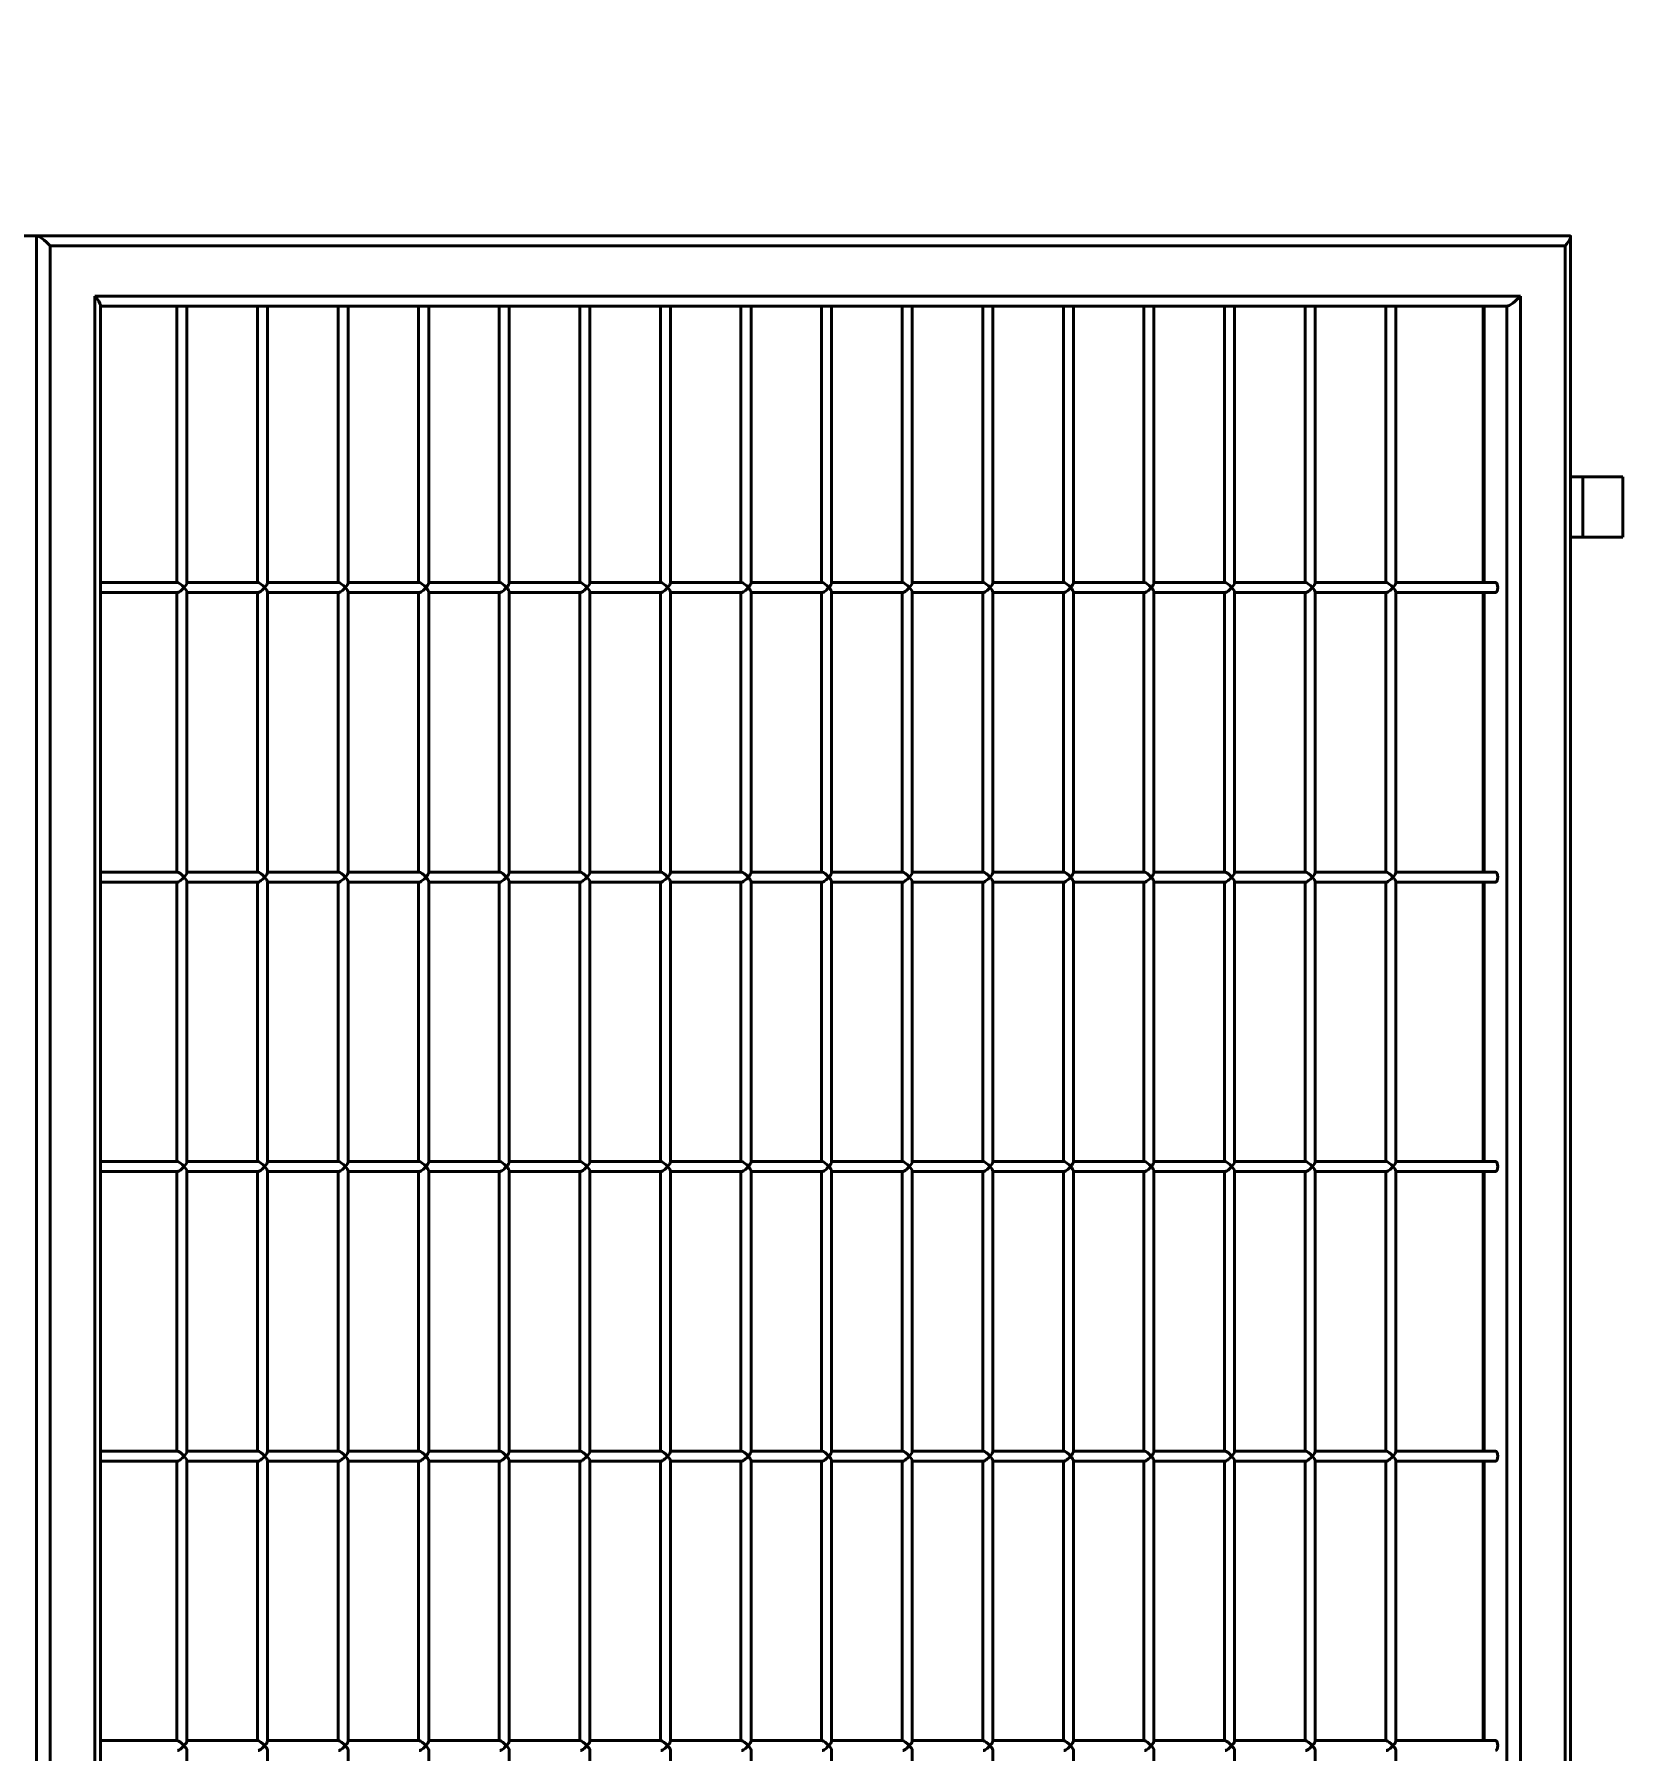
# Model space of a CAD drawing. Header units: millimetres. Extents: x 0 to 297, y 0 to 210.
# Drawn here: x 84 to 91.91, y 167.23 to 175.76 of the extents above; entities that cross this region are included whole.
import ezdxf

# ---------------------------------------------------------------- set-up
doc = ezdxf.new("R2010")
doc.units = ezdxf.units.MM
doc.header["$PDSIZE"] = -1
doc.layers.add('标注层', color=4, linetype='Continuous', lineweight=15)
doc.layers.add('轮廓实线层', color=7, linetype='Continuous', lineweight=40)
doc.styles.get("Standard").update_dxf_attribs({"font": 'gbeitc.shx', "height": 3.5})
doc.dimstyles.new('ISO-25', dxfattribs={"dimtxt": 3.5, "dimasz": 2.5, "dimexe": 1.25, "dimexo": 0, "dimtad": 1, "dimtoh": 1, "dimdec": 1, "dimlfac": 100, "dimdsep": 46, "dimtxsty": 'Standard', "dimcen": 2.5, "dimadec": 0, "dimazin": 0, "dimtfac": 1, "dimtdec": 1, "dimtmove": 0, "dimatfit": 3, "dimfxl": 1, "dimarcsym": 0})

# ---------------------------------------------------------------- blocks, each defined once
blk = doc.blocks.new('*D3')
at = {"layer": 'Defpoints', "color": 0, "transparency": 16777216}
for p in [(82.4909, 180.22), (74.0309, 174.7103), (82.4909, 174.7103)]:
    blk.add_point(p, dxfattribs=at)
at = {"layer": '标注层', "color": 0, "lineweight": -2, "transparency": 16777216}
for p, q in [((74.0309, 174.7103), (74.0309, 182.22)), ((82.4909, 174.7103), (82.4909, 182.22)), ((69.9509, 180.22), (65.8709, 180.22)), ((74.0309, 180.22), (82.4909, 180.22)), ((86.5709, 180.22), (90.6509, 180.22))]:
    blk.add_line(p, q, dxfattribs=at)
at = {"layer": '标注层', "color": 0, "transparency": 16777216}
for points in [[(69.9509, 180.9), (69.9509, 179.54), (74.0309, 180.22)], [(86.5709, 180.9), (86.5709, 179.54), (82.4909, 180.22)]]:
    blk.add_solid(points, dxfattribs=at)
at = {"layer": '标注层', "color": 0, "transparency": 16777216, "insert": (78.2609, 183.494), "char_height": 3.5, "attachment_point": 5}
blk.add_mtext('846', dxfattribs=at)

msp = doc.modelspace()

# ---------------------------------------------------------------- linework, layer by layer
at = {"layer": '轮廓实线层', "color": 7, "linetype": 'Continuous', "lineweight": 40}
for p, q in [((84.0137, 174.7603), (83.9003, 174.7603)), ((84.0137, 174.7603), (91.6425, 174.7603)), ((84.0137, 156.7603), (84.0137, 174.7603)), ((91.6479, 156.7657), (91.6479, 174.7548)), ((91.6206, 174.7103), (84.0809, 174.7103)), ((84.0809, 174.7103), (84.0809, 156.8103)), ((91.6206, 156.8103), (91.6206, 174.7103)), ((84.3037, 174.4603), (91.3978, 174.4603)), ((84.3037, 157.0603), (84.3037, 174.4603)), ((84.331, 157.1048), (84.331, 174.4157)), ((91.3305, 174.4103), (84.331, 174.4103)), ((84.7118, 174.4103), (84.7118, 173.0353)), ((84.7618, 173.0325), (84.7618, 174.4103)), ((85.1128, 174.4103), (85.1128, 173.0353)), ((85.1628, 173.0325), (85.1628, 174.4103)), ((85.5139, 174.4103), (85.5139, 173.0353)), ((85.5639, 173.0325), (85.5639, 174.4103)), ((85.9149, 174.4103), (85.9149, 173.0353)), ((85.9649, 173.0325), (85.9649, 174.4103)), ((86.316, 174.4103), (86.316, 173.0353)), ((86.366, 173.0325), (86.366, 174.4103)), ((86.717, 174.4103), (86.717, 173.0353)), ((86.767, 173.0325), (86.767, 174.4103)), ((87.1181, 174.4103), (87.1181, 173.0353)), ((87.1681, 173.0325), (87.1681, 174.4103)), ((87.5191, 174.4103), (87.5191, 173.0353)), ((87.5691, 173.0325), (87.5691, 174.4103)), ((87.9201, 174.4103), (87.9201, 173.0353)), ((87.9701, 173.0325), (87.9701, 174.4103)), ((88.3212, 174.4103), (88.3212, 173.0353)), ((88.3712, 173.0325), (88.3712, 174.4103)), ((88.7222, 174.4103), (88.7222, 173.0353)), ((88.7722, 173.0325), (88.7722, 174.4103)), ((89.1233, 174.4103), (89.1233, 173.0353)), ((89.1733, 173.0325), (89.1733, 174.4103)), ((89.5243, 174.4103), (89.5243, 173.0353)), ((89.5743, 173.0325), (89.5743, 174.4103)), ((89.9254, 174.4103), (89.9254, 173.0353)), ((89.9754, 173.0325), (89.9754, 174.4103)), ((90.3264, 174.4103), (90.3264, 173.0353)), ((90.3764, 173.0325), (90.3764, 174.4103)), ((90.7275, 174.4103), (90.7275, 173.0353)), ((90.7775, 173.0325), (90.7775, 174.4103)), ((91.2117, 174.4103), (91.2117, 173.0353)), ((91.3305, 157.1103), (91.3305, 174.4103)), ((91.3978, 174.4603), (91.3978, 157.0603)), ((91.6479, 173.5603), (91.7089, 173.5603)), ((91.7089, 173.5603), (91.7089, 173.2603)), ((91.9068, 173.5603), (91.7089, 173.5603)), ((91.9068, 173.2603), (91.9068, 173.5603)), ((91.7089, 173.2603), (91.6479, 173.2603)), ((91.9068, 173.2603), (91.7089, 173.2603)), ((84.7145, 173.0353), (84.331, 173.0353)), ((84.331, 172.9853), (84.7145, 172.9853)), ((84.7118, 172.9853), (84.7118, 171.5953)), ((85.1155, 173.0353), (84.7618, 173.0353)), ((84.7618, 171.5925), (84.7618, 172.988)), ((84.7618, 172.9853), (85.1155, 172.9853)), ((85.1128, 172.9853), (85.1128, 171.5953)), ((85.5166, 173.0353), (85.1628, 173.0353)), ((85.1628, 171.5925), (85.1628, 172.988)), ((85.1628, 172.9853), (85.5166, 172.9853)), ((85.5139, 172.9853), (85.5139, 171.5953)), ((85.9176, 173.0353), (85.5639, 173.0353)), ((85.5639, 171.5925), (85.5639, 172.988)), ((85.5639, 172.9853), (85.9176, 172.9853)), ((85.9149, 172.9853), (85.9149, 171.5953)), ((86.3187, 173.0353), (85.9649, 173.0353)), ((85.9649, 171.5925), (85.9649, 172.988)), ((85.9649, 172.9853), (86.3187, 172.9853)), ((86.316, 172.9853), (86.316, 171.5953)), ((86.7197, 173.0353), (86.366, 173.0353)), ((86.366, 171.5925), (86.366, 172.988)), ((86.366, 172.9853), (86.7197, 172.9853)), ((86.717, 172.9853), (86.717, 171.5953)), ((87.1208, 173.0353), (86.767, 173.0353)), ((86.767, 171.5925), (86.767, 172.988)), ((86.767, 172.9853), (87.1208, 172.9853)), ((87.1181, 172.9853), (87.1181, 171.5953)), ((87.5218, 173.0353), (87.1681, 173.0353)), ((87.1681, 171.5925), (87.1681, 172.988)), ((87.1681, 172.9853), (87.5218, 172.9853)), ((87.5191, 172.9853), (87.5191, 171.5953)), ((87.9229, 173.0353), (87.5691, 173.0353)), ((87.5691, 171.5925), (87.5691, 172.988)), ((87.5691, 172.9853), (87.9229, 172.9853)), ((87.9201, 172.9853), (87.9201, 171.5953)), ((88.3239, 173.0353), (87.9701, 173.0353)), ((87.9701, 171.5925), (87.9701, 172.988)), ((87.9701, 172.9853), (88.3239, 172.9853)), ((88.3212, 172.9853), (88.3212, 171.5953)), ((88.725, 173.0353), (88.3712, 173.0353)), ((88.3712, 171.5925), (88.3712, 172.988)), ((88.3712, 172.9853), (88.725, 172.9853)), ((88.7222, 172.9853), (88.7222, 171.5953)), ((89.126, 173.0353), (88.7722, 173.0353)), ((88.7722, 171.5925), (88.7722, 172.988)), ((88.7722, 172.9853), (89.126, 172.9853)), ((89.1233, 172.9853), (89.1233, 171.5953)), ((89.5271, 173.0353), (89.1733, 173.0353)), ((89.1733, 171.5925), (89.1733, 172.988)), ((89.1733, 172.9853), (89.5271, 172.9853)), ((89.5243, 172.9853), (89.5243, 171.5953)), ((89.9281, 173.0353), (89.5743, 173.0353)), ((89.5743, 171.5925), (89.5743, 172.988)), ((89.5743, 172.9853), (89.9281, 172.9853)), ((89.9254, 172.9853), (89.9254, 171.5953)), ((90.3291, 173.0353), (89.9754, 173.0353)), ((89.9754, 171.5925), (89.9754, 172.988)), ((89.9754, 172.9853), (90.3291, 172.9853)), ((90.3264, 172.9853), (90.3264, 171.5953)), ((90.7302, 173.0353), (90.3764, 173.0353)), ((90.3764, 171.5925), (90.3764, 172.988)), ((90.3764, 172.9853), (90.7302, 172.9853)), ((90.7275, 172.9853), (90.7275, 171.5953)), ((91.2738, 173.0353), (90.7775, 173.0353)), ((90.7775, 171.5925), (90.7775, 172.988)), ((90.7775, 172.9853), (91.2738, 172.9853)), ((91.2117, 172.9853), (91.2117, 171.5953)), ((84.7145, 171.5953), (84.331, 171.5953)), ((85.1155, 171.5953), (84.7618, 171.5953)), ((85.5166, 171.5953), (85.1628, 171.5953)), ((85.9176, 171.5953), (85.5639, 171.5953)), ((86.3187, 171.5953), (85.9649, 171.5953)), ((86.7197, 171.5953), (86.366, 171.5953)), ((87.1208, 171.5953), (86.767, 171.5953)), ((87.5218, 171.5953), (87.1681, 171.5953)), ((87.9229, 171.5953), (87.5691, 171.5953)), ((88.3239, 171.5953), (87.9701, 171.5953)), ((88.725, 171.5953), (88.3712, 171.5953)), ((89.126, 171.5953), (88.7722, 171.5953)), ((89.5271, 171.5953), (89.1733, 171.5953)), ((89.9281, 171.5953), (89.5743, 171.5953)), ((90.3291, 171.5953), (89.9754, 171.5953)), ((90.7302, 171.5953), (90.3764, 171.5953)), ((91.2738, 171.5953), (90.7775, 171.5953)), ((84.331, 171.5453), (84.7145, 171.5453)), ((84.7118, 171.5453), (84.7118, 170.1553)), ((84.7618, 170.1525), (84.7618, 171.548)), ((84.7618, 171.5453), (85.1155, 171.5453)), ((85.1128, 171.5453), (85.1128, 170.1553)), ((85.1628, 170.1525), (85.1628, 171.548)), ((85.1628, 171.5453), (85.5166, 171.5453)), ((85.5139, 171.5453), (85.5139, 170.1553)), ((85.5639, 170.1525), (85.5639, 171.548)), ((85.5639, 171.5453), (85.9176, 171.5453)), ((85.9149, 171.5453), (85.9149, 170.1553)), ((85.9649, 170.1525), (85.9649, 171.548)), ((85.9649, 171.5453), (86.3187, 171.5453)), ((86.316, 171.5453), (86.316, 170.1553)), ((86.366, 170.1525), (86.366, 171.548)), ((86.366, 171.5453), (86.7197, 171.5453)), ((86.717, 171.5453), (86.717, 170.1553)), ((86.767, 170.1525), (86.767, 171.548)), ((86.767, 171.5453), (87.1208, 171.5453)), ((87.1181, 171.5453), (87.1181, 170.1553)), ((87.1681, 170.1525), (87.1681, 171.548)), ((87.1681, 171.5453), (87.5218, 171.5453)), ((87.5191, 171.5453), (87.5191, 170.1553)), ((87.5691, 170.1525), (87.5691, 171.548)), ((87.5691, 171.5453), (87.9229, 171.5453)), ((87.9201, 171.5453), (87.9201, 170.1553)), ((87.9701, 170.1525), (87.9701, 171.548)), ((87.9701, 171.5453), (88.3239, 171.5453)), ((88.3212, 171.5453), (88.3212, 170.1553)), ((88.3712, 170.1525), (88.3712, 171.548)), ((88.3712, 171.5453), (88.725, 171.5453)), ((88.7222, 171.5453), (88.7222, 170.1553)), ((88.7722, 170.1525), (88.7722, 171.548)), ((88.7722, 171.5453), (89.126, 171.5453)), ((89.1233, 171.5453), (89.1233, 170.1553)), ((89.1733, 170.1525), (89.1733, 171.548)), ((89.1733, 171.5453), (89.5271, 171.5453)), ((89.5243, 171.5453), (89.5243, 170.1553)), ((89.5743, 170.1525), (89.5743, 171.548)), ((89.5743, 171.5453), (89.9281, 171.5453)), ((89.9254, 171.5453), (89.9254, 170.1553)), ((89.9754, 170.1525), (89.9754, 171.548)), ((89.9754, 171.5453), (90.3291, 171.5453)), ((90.3264, 171.5453), (90.3264, 170.1553)), ((90.3764, 170.1525), (90.3764, 171.548)), ((90.3764, 171.5453), (90.7302, 171.5453)), ((90.7275, 171.5453), (90.7275, 170.1553)), ((90.7775, 170.1525), (90.7775, 171.548)), ((90.7775, 171.5453), (91.2738, 171.5453)), ((91.2117, 171.5453), (91.2117, 170.1553)), ((84.7145, 170.1553), (84.331, 170.1553)), ((85.1155, 170.1553), (84.7618, 170.1553)), ((85.5166, 170.1553), (85.1628, 170.1553)), ((85.9176, 170.1553), (85.5639, 170.1553)), ((86.3187, 170.1553), (85.9649, 170.1553)), ((86.7197, 170.1553), (86.366, 170.1553)), ((87.1208, 170.1553), (86.767, 170.1553)), ((87.5218, 170.1553), (87.1681, 170.1553)), ((87.9229, 170.1553), (87.5691, 170.1553)), ((88.3239, 170.1553), (87.9701, 170.1553)), ((88.725, 170.1553), (88.3712, 170.1553)), ((89.126, 170.1553), (88.7722, 170.1553)), ((89.5271, 170.1553), (89.1733, 170.1553)), ((89.9281, 170.1553), (89.5743, 170.1553)), ((90.3291, 170.1553), (89.9754, 170.1553)), ((90.7302, 170.1553), (90.3764, 170.1553)), ((91.2738, 170.1553), (90.7775, 170.1553)), ((84.331, 170.1053), (84.7145, 170.1053)), ((84.7118, 170.1053), (84.7118, 168.7153)), ((84.7618, 168.7125), (84.7618, 170.108)), ((84.7618, 170.1053), (85.1155, 170.1053)), ((85.1128, 170.1053), (85.1128, 168.7153)), ((85.1628, 168.7125), (85.1628, 170.108)), ((85.1628, 170.1053), (85.5166, 170.1053)), ((85.5139, 170.1053), (85.5139, 168.7153)), ((85.5639, 168.7125), (85.5639, 170.108)), ((85.5639, 170.1053), (85.9176, 170.1053)), ((85.9149, 170.1053), (85.9149, 168.7153)), ((85.9649, 168.7125), (85.9649, 170.108)), ((85.9649, 170.1053), (86.3187, 170.1053)), ((86.316, 170.1053), (86.316, 168.7153)), ((86.366, 168.7125), (86.366, 170.108)), ((86.366, 170.1053), (86.7197, 170.1053)), ((86.717, 170.1053), (86.717, 168.7153)), ((86.767, 168.7125), (86.767, 170.108)), ((86.767, 170.1053), (87.1208, 170.1053)), ((87.1181, 170.1053), (87.1181, 168.7153)), ((87.1681, 168.7125), (87.1681, 170.108)), ((87.1681, 170.1053), (87.5218, 170.1053)), ((87.5191, 170.1053), (87.5191, 168.7153)), ((87.5691, 168.7125), (87.5691, 170.108)), ((87.5691, 170.1053), (87.9229, 170.1053)), ((87.9201, 170.1053), (87.9201, 168.7153)), ((87.9701, 168.7125), (87.9701, 170.108)), ((87.9701, 170.1053), (88.3239, 170.1053)), ((88.3212, 170.1053), (88.3212, 168.7153)), ((88.3712, 168.7125), (88.3712, 170.108)), ((88.3712, 170.1053), (88.725, 170.1053)), ((88.7222, 170.1053), (88.7222, 168.7153)), ((88.7722, 168.7125), (88.7722, 170.108)), ((88.7722, 170.1053), (89.126, 170.1053)), ((89.1233, 170.1053), (89.1233, 168.7153)), ((89.1733, 168.7125), (89.1733, 170.108)), ((89.1733, 170.1053), (89.5271, 170.1053)), ((89.5243, 170.1053), (89.5243, 168.7153)), ((89.5743, 168.7125), (89.5743, 170.108)), ((89.5743, 170.1053), (89.9281, 170.1053)), ((89.9254, 170.1053), (89.9254, 168.7153)), ((89.9754, 168.7125), (89.9754, 170.108)), ((89.9754, 170.1053), (90.3291, 170.1053)), ((90.3264, 170.1053), (90.3264, 168.7153)), ((90.3764, 168.7125), (90.3764, 170.108)), ((90.3764, 170.1053), (90.7302, 170.1053)), ((90.7275, 170.1053), (90.7275, 168.7153)), ((90.7775, 168.7125), (90.7775, 170.108)), ((90.7775, 170.1053), (91.2738, 170.1053)), ((91.2117, 170.1053), (91.2117, 168.7153)), ((84.7145, 168.7153), (84.331, 168.7153)), ((85.1155, 168.7153), (84.7618, 168.7153)), ((85.5166, 168.7153), (85.1628, 168.7153)), ((85.9176, 168.7153), (85.5639, 168.7153)), ((86.3187, 168.7153), (85.9649, 168.7153)), ((86.7197, 168.7153), (86.366, 168.7153)), ((87.1208, 168.7153), (86.767, 168.7153)), ((87.5218, 168.7153), (87.1681, 168.7153)), ((87.9229, 168.7153), (87.5691, 168.7153)), ((88.3239, 168.7153), (87.9701, 168.7153)), ((88.725, 168.7153), (88.3712, 168.7153)), ((89.126, 168.7153), (88.7722, 168.7153)), ((89.5271, 168.7153), (89.1733, 168.7153)), ((89.9281, 168.7153), (89.5743, 168.7153)), ((90.3291, 168.7153), (89.9754, 168.7153)), ((90.7302, 168.7153), (90.3764, 168.7153)), ((91.2738, 168.7153), (90.7775, 168.7153)), ((84.331, 168.6653), (84.7145, 168.6653)), ((84.7118, 168.6653), (84.7118, 167.2753)), ((84.7618, 167.2725), (84.7618, 168.668)), ((84.7618, 168.6653), (85.1155, 168.6653)), ((85.1128, 168.6653), (85.1128, 167.2753)), ((85.1628, 167.2725), (85.1628, 168.668)), ((85.1628, 168.6653), (85.5166, 168.6653)), ((85.5139, 168.6653), (85.5139, 167.2753)), ((85.5639, 167.2725), (85.5639, 168.668)), ((85.5639, 168.6653), (85.9176, 168.6653)), ((85.9149, 168.6653), (85.9149, 167.2753)), ((85.9649, 167.2725), (85.9649, 168.668)), ((85.9649, 168.6653), (86.3187, 168.6653)), ((86.316, 168.6653), (86.316, 167.2753)), ((86.366, 167.2725), (86.366, 168.668)), ((86.366, 168.6653), (86.7197, 168.6653)), ((86.717, 168.6653), (86.717, 167.2753)), ((86.767, 167.2725), (86.767, 168.668)), ((86.767, 168.6653), (87.1208, 168.6653)), ((87.1181, 168.6653), (87.1181, 167.2753)), ((87.1681, 167.2725), (87.1681, 168.668)), ((87.1681, 168.6653), (87.5218, 168.6653)), ((87.5191, 168.6653), (87.5191, 167.2753)), ((87.5691, 167.2725), (87.5691, 168.668)), ((87.5691, 168.6653), (87.9229, 168.6653)), ((87.9201, 168.6653), (87.9201, 167.2753)), ((87.9701, 167.2725), (87.9701, 168.668)), ((87.9701, 168.6653), (88.3239, 168.6653)), ((88.3212, 168.6653), (88.3212, 167.2753)), ((88.3712, 167.2725), (88.3712, 168.668)), ((88.3712, 168.6653), (88.725, 168.6653)), ((88.7222, 168.6653), (88.7222, 167.2753)), ((88.7722, 167.2725), (88.7722, 168.668)), ((88.7722, 168.6653), (89.126, 168.6653)), ((89.1233, 168.6653), (89.1233, 167.2753)), ((89.1733, 167.2725), (89.1733, 168.668)), ((89.1733, 168.6653), (89.5271, 168.6653)), ((89.5243, 168.6653), (89.5243, 167.2753)), ((89.5743, 167.2725), (89.5743, 168.668)), ((89.5743, 168.6653), (89.9281, 168.6653)), ((89.9254, 168.6653), (89.9254, 167.2753)), ((89.9754, 167.2725), (89.9754, 168.668)), ((89.9754, 168.6653), (90.3291, 168.6653)), ((90.3264, 168.6653), (90.3264, 167.2753)), ((90.3764, 167.2725), (90.3764, 168.668)), ((90.3764, 168.6653), (90.7302, 168.6653)), ((90.7275, 168.6653), (90.7275, 167.2753)), ((90.7775, 167.2725), (90.7775, 168.668)), ((90.7775, 168.6653), (91.2738, 168.6653)), ((91.2117, 168.6653), (91.2117, 167.2753)), ((84.7145, 167.2753), (84.331, 167.2753)), ((85.1155, 167.2753), (84.7618, 167.2753)), ((85.5166, 167.2753), (85.1628, 167.2753)), ((85.9176, 167.2753), (85.5639, 167.2753)), ((86.3187, 167.2753), (85.9649, 167.2753)), ((86.7197, 167.2753), (86.366, 167.2753)), ((87.1208, 167.2753), (86.767, 167.2753)), ((87.5218, 167.2753), (87.1681, 167.2753)), ((87.9229, 167.2753), (87.5691, 167.2753)), ((88.3239, 167.2753), (87.9701, 167.2753)), ((88.725, 167.2753), (88.3712, 167.2753)), ((89.126, 167.2753), (88.7722, 167.2753)), ((89.5271, 167.2753), (89.1733, 167.2753)), ((89.9281, 167.2753), (89.5743, 167.2753)), ((90.3291, 167.2753), (89.9754, 167.2753)), ((90.7302, 167.2753), (90.3764, 167.2753)), ((91.2738, 167.2753), (90.7775, 167.2753)), ((84.7618, 165.8325), (84.7618, 167.228)), ((85.1628, 165.8325), (85.1628, 167.228)), ((85.5639, 165.8325), (85.5639, 167.228)), ((85.9649, 165.8325), (85.9649, 167.228)), ((86.366, 165.8325), (86.366, 167.228)), ((86.767, 165.8325), (86.767, 167.228)), ((87.1681, 165.8325), (87.1681, 167.228)), ((87.5691, 165.8325), (87.5691, 167.228)), ((87.9701, 165.8325), (87.9701, 167.228)), ((88.3712, 165.8325), (88.3712, 167.228)), ((88.7722, 165.8325), (88.7722, 167.228)), ((89.1733, 165.8325), (89.1733, 167.228)), ((89.5743, 165.8325), (89.5743, 167.228)), ((89.9754, 165.8325), (89.9754, 167.228)), ((90.3764, 165.8325), (90.3764, 167.228)), ((90.7775, 165.8325), (90.7775, 167.228))]:
    msp.add_line(p, q, dxfattribs=at)
at = {"layer": '轮廓实线层', "color": 8, "linetype": 'Continuous', "lineweight": 40}
for p, q in [((91.2171, 174.4103), (91.2171, 173.0353)), ((91.2171, 172.9853), (91.2171, 171.5953)), ((91.2171, 171.5453), (91.2171, 170.1553)), ((91.2171, 170.1053), (91.2171, 168.7153)), ((91.2171, 168.6653), (91.2171, 167.2753))]:
    msp.add_line(p, q, dxfattribs=at)
at = {"layer": '轮廓实线层', "color": 7, "linetype": 'Continuous', "lineweight": 40, "flags": 128}
for points in [[(91.2738, 172.9853), (91.2782, 172.9872), (91.2818, 172.9926), (91.2843, 173.0007), (91.2852, 173.0103), (91.2843, 173.0198), (91.2818, 173.0279), (91.2782, 173.0334), (91.2738, 173.0353)], [(91.2738, 171.5453), (91.2782, 171.5472), (91.2818, 171.5526), (91.2843, 171.5607), (91.2852, 171.5703), (91.2843, 171.5798), (91.2818, 171.5879), (91.2782, 171.5934), (91.2738, 171.5953)], [(91.2738, 170.1053), (91.2782, 170.1072), (91.2818, 170.1126), (91.2843, 170.1207), (91.2852, 170.1303), (91.2843, 170.1398), (91.2818, 170.1479), (91.2782, 170.1534), (91.2738, 170.1553)], [(91.2738, 168.6653), (91.2782, 168.6672), (91.2818, 168.6726), (91.2843, 168.6807), (91.2852, 168.6903), (91.2843, 168.6998), (91.2818, 168.7079), (91.2782, 168.7134), (91.2738, 168.7153)], [(91.2738, 167.2253), (91.2782, 167.2272), (91.2818, 167.2326), (91.2843, 167.2407), (91.2852, 167.2503), (91.2843, 167.2598), (91.2818, 167.2679), (91.2782, 167.2734), (91.2738, 167.2753)]]:
    msp.add_lwpolyline(points, dxfattribs=at)
at = {"layer": '轮廓实线层', "color": 7, "linetype": 'Continuous', "lineweight": 40}
for centre, major_axis, start_param, end_param in [((84.0582, 174.7103), (0.0486, -0.0486), 1.335405, 2.906201), ((91.5979, 174.7103), (0.0486, 0.0486), 4.947781, 6.518577), ((84.281, 174.4603), (0.0486, -0.0486), 0.235392, 1.335405), ((91.3751, 174.4603), (0.0486, 0.0486), 3.376984, 4.947781), ((84.7368, 173.0103), (0.0243, -0.0243), 1.335405, 2.906201), ((84.7368, 173.0103), (0.0243, 0.0243), 3.376984, 4.947781), ((84.7368, 173.0103), (0.0243, 0.0243), 4.947781, 6.047794), ((84.7368, 173.0103), (0.0243, -0.0243), 0.235392, 1.335405), ((85.1378, 173.0103), (0.0243, -0.0243), 1.335405, 2.906201), ((85.1378, 173.0103), (0.0243, 0.0243), 3.376984, 4.947781), ((85.1378, 173.0103), (0.0243, 0.0243), 4.947781, 6.047794), ((85.1378, 173.0103), (0.0243, -0.0243), 0.235392, 1.335405), ((85.5389, 173.0103), (0.0243, -0.0243), 1.335405, 2.906201), ((85.5389, 173.0103), (0.0243, 0.0243), 3.376984, 4.947781), ((85.5389, 173.0103), (0.0243, 0.0243), 4.947781, 6.047794), ((85.5389, 173.0103), (0.0243, -0.0243), 0.235392, 1.335405), ((85.9399, 173.0103), (0.0243, -0.0243), 1.335405, 2.906201), ((85.9399, 173.0103), (0.0243, 0.0243), 3.376984, 4.947781), ((85.9399, 173.0103), (0.0243, 0.0243), 4.947781, 6.047794), ((85.9399, 173.0103), (0.0243, -0.0243), 0.235392, 1.335405), ((86.341, 173.0103), (0.0243, -0.0243), 1.335405, 2.906201), ((86.341, 173.0103), (0.0243, 0.0243), 3.376984, 4.947781), ((86.341, 173.0103), (0.0243, 0.0243), 4.947781, 6.047794), ((86.341, 173.0103), (0.0243, -0.0243), 0.235392, 1.335405), ((86.742, 173.0103), (0.0243, -0.0243), 1.335405, 2.906201), ((86.742, 173.0103), (0.0243, 0.0243), 3.376984, 4.947781), ((86.742, 173.0103), (0.0243, 0.0243), 4.947781, 6.047794), ((86.742, 173.0103), (0.0243, -0.0243), 0.235392, 1.335405), ((87.1431, 173.0103), (0.0243, -0.0243), 1.335405, 2.906201), ((87.1431, 173.0103), (0.0243, 0.0243), 3.376984, 4.947781), ((87.1431, 173.0103), (0.0243, 0.0243), 4.947781, 6.047794), ((87.1431, 173.0103), (0.0243, -0.0243), 0.235392, 1.335405), ((87.5441, 173.0103), (0.0243, -0.0243), 1.335405, 2.906201), ((87.5441, 173.0103), (0.0243, 0.0243), 3.376984, 4.947781), ((87.5441, 173.0103), (0.0243, 0.0243), 4.947781, 6.047794), ((87.5441, 173.0103), (0.0243, -0.0243), 0.235392, 1.335405), ((87.9451, 173.0103), (0.0243, -0.0243), 1.335405, 2.906201), ((87.9451, 173.0103), (0.0243, 0.0243), 3.376984, 4.947781), ((87.9451, 173.0103), (0.0243, 0.0243), 4.947781, 6.047794), ((87.9451, 173.0103), (0.0243, -0.0243), 0.235392, 1.335405), ((88.3462, 173.0103), (0.0243, -0.0243), 1.335405, 2.906201), ((88.3462, 173.0103), (0.0243, 0.0243), 3.376984, 4.947781), ((88.3462, 173.0103), (0.0243, 0.0243), 4.947781, 6.047794), ((88.3462, 173.0103), (0.0243, -0.0243), 0.235392, 1.335405), ((88.7472, 173.0103), (0.0243, -0.0243), 1.335405, 2.906201), ((88.7472, 173.0103), (0.0243, 0.0243), 3.376984, 4.947781), ((88.7472, 173.0103), (0.0243, 0.0243), 4.947781, 6.047794), ((88.7472, 173.0103), (0.0243, -0.0243), 0.235392, 1.335405), ((89.1483, 173.0103), (0.0243, -0.0243), 1.335405, 2.906201), ((89.1483, 173.0103), (0.0243, 0.0243), 3.376984, 4.947781), ((89.1483, 173.0103), (0.0243, 0.0243), 4.947781, 6.047794), ((89.1483, 173.0103), (0.0243, -0.0243), 0.235392, 1.335405), ((89.5493, 173.0103), (0.0243, -0.0243), 1.335405, 2.906201), ((89.5493, 173.0103), (0.0243, 0.0243), 3.376984, 4.947781), ((89.5493, 173.0103), (0.0243, 0.0243), 4.947781, 6.047794), ((89.5493, 173.0103), (0.0243, -0.0243), 0.235392, 1.335405), ((89.9504, 173.0103), (0.0243, -0.0243), 1.335405, 2.906201), ((89.9504, 173.0103), (0.0243, 0.0243), 3.376984, 4.947781), ((89.9504, 173.0103), (0.0243, 0.0243), 4.947781, 6.047794), ((89.9504, 173.0103), (0.0243, -0.0243), 0.235392, 1.335405), ((90.3514, 173.0103), (0.0243, -0.0243), 1.335405, 2.906201), ((90.3514, 173.0103), (0.0243, 0.0243), 3.376984, 4.947781), ((90.3514, 173.0103), (0.0243, 0.0243), 4.947781, 6.047794), ((90.3514, 173.0103), (0.0243, -0.0243), 0.235392, 1.335405), ((90.7525, 173.0103), (0.0243, -0.0243), 1.335405, 2.906201), ((90.7525, 173.0103), (0.0243, 0.0243), 3.376984, 4.947781), ((90.7525, 173.0103), (0.0243, 0.0243), 4.947781, 6.047794), ((90.7525, 173.0103), (0.0243, -0.0243), 0.235392, 1.335405), ((84.7368, 171.5703), (0.0243, -0.0243), 1.335405, 2.906201), ((84.7368, 171.5703), (0.0243, 0.0243), 4.947781, 6.047794), ((85.1378, 171.5703), (0.0243, -0.0243), 1.335405, 2.906201), ((85.1378, 171.5703), (0.0243, 0.0243), 4.947781, 6.047794), ((85.5389, 171.5703), (0.0243, -0.0243), 1.335405, 2.906201), ((85.5389, 171.5703), (0.0243, 0.0243), 4.947781, 6.047794), ((85.9399, 171.5703), (0.0243, -0.0243), 1.335405, 2.906201), ((85.9399, 171.5703), (0.0243, 0.0243), 4.947781, 6.047794), ((86.341, 171.5703), (0.0243, -0.0243), 1.335405, 2.906201), ((86.341, 171.5703), (0.0243, 0.0243), 4.947781, 6.047794), ((86.742, 171.5703), (0.0243, -0.0243), 1.335405, 2.906201), ((86.742, 171.5703), (0.0243, 0.0243), 4.947781, 6.047794), ((87.1431, 171.5703), (0.0243, -0.0243), 1.335405, 2.906201), ((87.1431, 171.5703), (0.0243, 0.0243), 4.947781, 6.047794), ((87.5441, 171.5703), (0.0243, -0.0243), 1.335405, 2.906201), ((87.5441, 171.5703), (0.0243, 0.0243), 4.947781, 6.047794), ((87.9451, 171.5703), (0.0243, -0.0243), 1.335405, 2.906201), ((87.9451, 171.5703), (0.0243, 0.0243), 4.947781, 6.047794), ((88.3462, 171.5703), (0.0243, -0.0243), 1.335405, 2.906201), ((88.3462, 171.5703), (0.0243, 0.0243), 4.947781, 6.047794), ((88.7472, 171.5703), (0.0243, -0.0243), 1.335405, 2.906201), ((88.7472, 171.5703), (0.0243, 0.0243), 4.947781, 6.047794), ((89.1483, 171.5703), (0.0243, -0.0243), 1.335405, 2.906201), ((89.1483, 171.5703), (0.0243, 0.0243), 4.947781, 6.047794), ((89.5493, 171.5703), (0.0243, -0.0243), 1.335405, 2.906201), ((89.5493, 171.5703), (0.0243, 0.0243), 4.947781, 6.047794), ((89.9504, 171.5703), (0.0243, -0.0243), 1.335405, 2.906201), ((89.9504, 171.5703), (0.0243, 0.0243), 4.947781, 6.047794), ((90.3514, 171.5703), (0.0243, -0.0243), 1.335405, 2.906201), ((90.3514, 171.5703), (0.0243, 0.0243), 4.947781, 6.047794), ((90.7525, 171.5703), (0.0243, -0.0243), 1.335405, 2.906201), ((90.7525, 171.5703), (0.0243, 0.0243), 4.947781, 6.047794), ((84.7368, 171.5703), (0.0243, 0.0243), 3.376984, 4.947781), ((84.7368, 171.5703), (0.0243, -0.0243), 0.235392, 1.335405), ((85.1378, 171.5703), (0.0243, 0.0243), 3.376984, 4.947781), ((85.1378, 171.5703), (0.0243, -0.0243), 0.235392, 1.335405), ((85.5389, 171.5703), (0.0243, 0.0243), 3.376984, 4.947781), ((85.5389, 171.5703), (0.0243, -0.0243), 0.235392, 1.335405), ((85.9399, 171.5703), (0.0243, 0.0243), 3.376984, 4.947781), ((85.9399, 171.5703), (0.0243, -0.0243), 0.235392, 1.335405), ((86.341, 171.5703), (0.0243, 0.0243), 3.376984, 4.947781), ((86.341, 171.5703), (0.0243, -0.0243), 0.235392, 1.335405), ((86.742, 171.5703), (0.0243, 0.0243), 3.376984, 4.947781), ((86.742, 171.5703), (0.0243, -0.0243), 0.235392, 1.335405), ((87.1431, 171.5703), (0.0243, 0.0243), 3.376984, 4.947781), ((87.1431, 171.5703), (0.0243, -0.0243), 0.235392, 1.335405), ((87.5441, 171.5703), (0.0243, 0.0243), 3.376984, 4.947781), ((87.5441, 171.5703), (0.0243, -0.0243), 0.235392, 1.335405), ((87.9451, 171.5703), (0.0243, 0.0243), 3.376984, 4.947781), ((87.9451, 171.5703), (0.0243, -0.0243), 0.235392, 1.335405), ((88.3462, 171.5703), (0.0243, 0.0243), 3.376984, 4.947781), ((88.3462, 171.5703), (0.0243, -0.0243), 0.235392, 1.335405), ((88.7472, 171.5703), (0.0243, 0.0243), 3.376984, 4.947781), ((88.7472, 171.5703), (0.0243, -0.0243), 0.235392, 1.335405), ((89.1483, 171.5703), (0.0243, 0.0243), 3.376984, 4.947781), ((89.1483, 171.5703), (0.0243, -0.0243), 0.235392, 1.335405), ((89.5493, 171.5703), (0.0243, 0.0243), 3.376984, 4.947781), ((89.5493, 171.5703), (0.0243, -0.0243), 0.235392, 1.335405), ((89.9504, 171.5703), (0.0243, 0.0243), 3.376984, 4.947781), ((89.9504, 171.5703), (0.0243, -0.0243), 0.235392, 1.335405), ((90.3514, 171.5703), (0.0243, 0.0243), 3.376984, 4.947781), ((90.3514, 171.5703), (0.0243, -0.0243), 0.235392, 1.335405), ((90.7525, 171.5703), (0.0243, 0.0243), 3.376984, 4.947781), ((90.7525, 171.5703), (0.0243, -0.0243), 0.235392, 1.335405), ((84.7368, 170.1303), (0.0243, -0.0243), 1.335405, 2.906201), ((84.7368, 170.1303), (0.0243, 0.0243), 4.947781, 6.047794), ((85.1378, 170.1303), (0.0243, -0.0243), 1.335405, 2.906201), ((85.1378, 170.1303), (0.0243, 0.0243), 4.947781, 6.047794), ((85.5389, 170.1303), (0.0243, -0.0243), 1.335405, 2.906201), ((85.5389, 170.1303), (0.0243, 0.0243), 4.947781, 6.047794), ((85.9399, 170.1303), (0.0243, -0.0243), 1.335405, 2.906201), ((85.9399, 170.1303), (0.0243, 0.0243), 4.947781, 6.047794), ((86.341, 170.1303), (0.0243, -0.0243), 1.335405, 2.906201), ((86.341, 170.1303), (0.0243, 0.0243), 4.947781, 6.047794), ((86.742, 170.1303), (0.0243, -0.0243), 1.335405, 2.906201), ((86.742, 170.1303), (0.0243, 0.0243), 4.947781, 6.047794), ((87.1431, 170.1303), (0.0243, -0.0243), 1.335405, 2.906201), ((87.1431, 170.1303), (0.0243, 0.0243), 4.947781, 6.047794), ((87.5441, 170.1303), (0.0243, -0.0243), 1.335405, 2.906201), ((87.5441, 170.1303), (0.0243, 0.0243), 4.947781, 6.047794), ((87.9451, 170.1303), (0.0243, -0.0243), 1.335405, 2.906201), ((87.9451, 170.1303), (0.0243, 0.0243), 4.947781, 6.047794), ((88.3462, 170.1303), (0.0243, -0.0243), 1.335405, 2.906201), ((88.3462, 170.1303), (0.0243, 0.0243), 4.947781, 6.047794), ((88.7472, 170.1303), (0.0243, -0.0243), 1.335405, 2.906201), ((88.7472, 170.1303), (0.0243, 0.0243), 4.947781, 6.047794), ((89.1483, 170.1303), (0.0243, -0.0243), 1.335405, 2.906201), ((89.1483, 170.1303), (0.0243, 0.0243), 4.947781, 6.047794), ((89.5493, 170.1303), (0.0243, -0.0243), 1.335405, 2.906201), ((89.5493, 170.1303), (0.0243, 0.0243), 4.947781, 6.047794), ((89.9504, 170.1303), (0.0243, -0.0243), 1.335405, 2.906201), ((89.9504, 170.1303), (0.0243, 0.0243), 4.947781, 6.047794), ((90.3514, 170.1303), (0.0243, -0.0243), 1.335405, 2.906201), ((90.3514, 170.1303), (0.0243, 0.0243), 4.947781, 6.047794), ((90.7525, 170.1303), (0.0243, -0.0243), 1.335405, 2.906201), ((90.7525, 170.1303), (0.0243, 0.0243), 4.947781, 6.047794), ((84.7368, 170.1303), (0.0243, 0.0243), 3.376984, 4.947781), ((84.7368, 170.1303), (0.0243, -0.0243), 0.235392, 1.335405), ((85.1378, 170.1303), (0.0243, 0.0243), 3.376984, 4.947781), ((85.1378, 170.1303), (0.0243, -0.0243), 0.235392, 1.335405), ((85.5389, 170.1303), (0.0243, 0.0243), 3.376984, 4.947781), ((85.5389, 170.1303), (0.0243, -0.0243), 0.235392, 1.335405), ((85.9399, 170.1303), (0.0243, 0.0243), 3.376984, 4.947781), ((85.9399, 170.1303), (0.0243, -0.0243), 0.235392, 1.335405), ((86.341, 170.1303), (0.0243, 0.0243), 3.376984, 4.947781), ((86.341, 170.1303), (0.0243, -0.0243), 0.235392, 1.335405), ((86.742, 170.1303), (0.0243, 0.0243), 3.376984, 4.947781), ((86.742, 170.1303), (0.0243, -0.0243), 0.235392, 1.335405), ((87.1431, 170.1303), (0.0243, 0.0243), 3.376984, 4.947781), ((87.1431, 170.1303), (0.0243, -0.0243), 0.235392, 1.335405), ((87.5441, 170.1303), (0.0243, 0.0243), 3.376984, 4.947781), ((87.5441, 170.1303), (0.0243, -0.0243), 0.235392, 1.335405), ((87.9451, 170.1303), (0.0243, 0.0243), 3.376984, 4.947781), ((87.9451, 170.1303), (0.0243, -0.0243), 0.235392, 1.335405), ((88.3462, 170.1303), (0.0243, 0.0243), 3.376984, 4.947781), ((88.3462, 170.1303), (0.0243, -0.0243), 0.235392, 1.335405), ((88.7472, 170.1303), (0.0243, 0.0243), 3.376984, 4.947781), ((88.7472, 170.1303), (0.0243, -0.0243), 0.235392, 1.335405), ((89.1483, 170.1303), (0.0243, 0.0243), 3.376984, 4.947781), ((89.1483, 170.1303), (0.0243, -0.0243), 0.235392, 1.335405), ((89.5493, 170.1303), (0.0243, 0.0243), 3.376984, 4.947781), ((89.5493, 170.1303), (0.0243, -0.0243), 0.235392, 1.335405), ((89.9504, 170.1303), (0.0243, 0.0243), 3.376984, 4.947781), ((89.9504, 170.1303), (0.0243, -0.0243), 0.235392, 1.335405), ((90.3514, 170.1303), (0.0243, 0.0243), 3.376984, 4.947781), ((90.3514, 170.1303), (0.0243, -0.0243), 0.235392, 1.335405), ((90.7525, 170.1303), (0.0243, 0.0243), 3.376984, 4.947781), ((90.7525, 170.1303), (0.0243, -0.0243), 0.235392, 1.335405), ((84.7368, 168.6903), (0.0243, -0.0243), 1.335405, 2.906201), ((84.7368, 168.6903), (0.0243, 0.0243), 3.376984, 4.947781), ((84.7368, 168.6903), (0.0243, 0.0243), 4.947781, 6.047794), ((84.7368, 168.6903), (0.0243, -0.0243), 0.235392, 1.335405), ((85.1378, 168.6903), (0.0243, -0.0243), 1.335405, 2.906201), ((85.1378, 168.6903), (0.0243, 0.0243), 3.376984, 4.947781), ((85.1378, 168.6903), (0.0243, 0.0243), 4.947781, 6.047794), ((85.1378, 168.6903), (0.0243, -0.0243), 0.235392, 1.335405), ((85.5389, 168.6903), (0.0243, -0.0243), 1.335405, 2.906201), ((85.5389, 168.6903), (0.0243, 0.0243), 3.376984, 4.947781), ((85.5389, 168.6903), (0.0243, 0.0243), 4.947781, 6.047794), ((85.5389, 168.6903), (0.0243, -0.0243), 0.235392, 1.335405), ((85.9399, 168.6903), (0.0243, -0.0243), 1.335405, 2.906201), ((85.9399, 168.6903), (0.0243, 0.0243), 3.376984, 4.947781), ((85.9399, 168.6903), (0.0243, 0.0243), 4.947781, 6.047794), ((85.9399, 168.6903), (0.0243, -0.0243), 0.235392, 1.335405), ((86.341, 168.6903), (0.0243, -0.0243), 1.335405, 2.906201), ((86.341, 168.6903), (0.0243, 0.0243), 3.376984, 4.947781), ((86.341, 168.6903), (0.0243, 0.0243), 4.947781, 6.047794), ((86.341, 168.6903), (0.0243, -0.0243), 0.235392, 1.335405), ((86.742, 168.6903), (0.0243, -0.0243), 1.335405, 2.906201), ((86.742, 168.6903), (0.0243, 0.0243), 3.376984, 4.947781), ((86.742, 168.6903), (0.0243, 0.0243), 4.947781, 6.047794), ((86.742, 168.6903), (0.0243, -0.0243), 0.235392, 1.335405), ((87.1431, 168.6903), (0.0243, -0.0243), 1.335405, 2.906201), ((87.1431, 168.6903), (0.0243, 0.0243), 3.376984, 4.947781), ((87.1431, 168.6903), (0.0243, 0.0243), 4.947781, 6.047794), ((87.1431, 168.6903), (0.0243, -0.0243), 0.235392, 1.335405), ((87.5441, 168.6903), (0.0243, -0.0243), 1.335405, 2.906201), ((87.5441, 168.6903), (0.0243, 0.0243), 3.376984, 4.947781), ((87.5441, 168.6903), (0.0243, 0.0243), 4.947781, 6.047794), ((87.5441, 168.6903), (0.0243, -0.0243), 0.235392, 1.335405), ((87.9451, 168.6903), (0.0243, -0.0243), 1.335405, 2.906201), ((87.9451, 168.6903), (0.0243, 0.0243), 3.376984, 4.947781), ((87.9451, 168.6903), (0.0243, 0.0243), 4.947781, 6.047794), ((87.9451, 168.6903), (0.0243, -0.0243), 0.235392, 1.335405), ((88.3462, 168.6903), (0.0243, -0.0243), 1.335405, 2.906201), ((88.3462, 168.6903), (0.0243, 0.0243), 3.376984, 4.947781), ((88.3462, 168.6903), (0.0243, 0.0243), 4.947781, 6.047794), ((88.3462, 168.6903), (0.0243, -0.0243), 0.235392, 1.335405), ((88.7472, 168.6903), (0.0243, -0.0243), 1.335405, 2.906201), ((88.7472, 168.6903), (0.0243, 0.0243), 3.376984, 4.947781), ((88.7472, 168.6903), (0.0243, 0.0243), 4.947781, 6.047794), ((88.7472, 168.6903), (0.0243, -0.0243), 0.235392, 1.335405), ((89.1483, 168.6903), (0.0243, -0.0243), 1.335405, 2.906201), ((89.1483, 168.6903), (0.0243, 0.0243), 3.376984, 4.947781), ((89.1483, 168.6903), (0.0243, 0.0243), 4.947781, 6.047794), ((89.1483, 168.6903), (0.0243, -0.0243), 0.235392, 1.335405), ((89.5493, 168.6903), (0.0243, -0.0243), 1.335405, 2.906201), ((89.5493, 168.6903), (0.0243, 0.0243), 3.376984, 4.947781), ((89.5493, 168.6903), (0.0243, 0.0243), 4.947781, 6.047794), ((89.5493, 168.6903), (0.0243, -0.0243), 0.235392, 1.335405), ((89.9504, 168.6903), (0.0243, -0.0243), 1.335405, 2.906201), ((89.9504, 168.6903), (0.0243, 0.0243), 3.376984, 4.947781), ((89.9504, 168.6903), (0.0243, 0.0243), 4.947781, 6.047794), ((89.9504, 168.6903), (0.0243, -0.0243), 0.235392, 1.335405), ((90.3514, 168.6903), (0.0243, -0.0243), 1.335405, 2.906201), ((90.3514, 168.6903), (0.0243, 0.0243), 3.376984, 4.947781), ((90.3514, 168.6903), (0.0243, 0.0243), 4.947781, 6.047794), ((90.3514, 168.6903), (0.0243, -0.0243), 0.235392, 1.335405), ((90.7525, 168.6903), (0.0243, -0.0243), 1.335405, 2.906201), ((90.7525, 168.6903), (0.0243, 0.0243), 3.376984, 4.947781), ((90.7525, 168.6903), (0.0243, 0.0243), 4.947781, 6.047794), ((90.7525, 168.6903), (0.0243, -0.0243), 0.235392, 1.335405), ((84.7368, 167.2503), (0.0243, -0.0243), 1.335405, 2.906201), ((84.7368, 167.2503), (0.0243, 0.0243), 3.376984, 4.947781), ((84.7368, 167.2503), (0.0243, 0.0243), 4.947781, 6.047794), ((84.7368, 167.2503), (0.0243, -0.0243), 0.235392, 1.335405), ((85.1378, 167.2503), (0.0243, -0.0243), 1.335405, 2.906201), ((85.1378, 167.2503), (0.0243, 0.0243), 3.376984, 4.947781), ((85.1378, 167.2503), (0.0243, 0.0243), 4.947781, 6.047794), ((85.1378, 167.2503), (0.0243, -0.0243), 0.235392, 1.335405), ((85.5389, 167.2503), (0.0243, -0.0243), 1.335405, 2.906201), ((85.5389, 167.2503), (0.0243, 0.0243), 3.376984, 4.947781), ((85.5389, 167.2503), (0.0243, 0.0243), 4.947781, 6.047794), ((85.5389, 167.2503), (0.0243, -0.0243), 0.235392, 1.335405), ((85.9399, 167.2503), (0.0243, -0.0243), 1.335405, 2.906201), ((85.9399, 167.2503), (0.0243, 0.0243), 3.376984, 4.947781), ((85.9399, 167.2503), (0.0243, 0.0243), 4.947781, 6.047794), ((85.9399, 167.2503), (0.0243, -0.0243), 0.235392, 1.335405), ((86.341, 167.2503), (0.0243, -0.0243), 1.335405, 2.906201), ((86.341, 167.2503), (0.0243, 0.0243), 3.376984, 4.947781), ((86.341, 167.2503), (0.0243, 0.0243), 4.947781, 6.047794), ((86.341, 167.2503), (0.0243, -0.0243), 0.235392, 1.335405), ((86.742, 167.2503), (0.0243, -0.0243), 1.335405, 2.906201), ((86.742, 167.2503), (0.0243, 0.0243), 3.376984, 4.947781), ((86.742, 167.2503), (0.0243, 0.0243), 4.947781, 6.047794), ((86.742, 167.2503), (0.0243, -0.0243), 0.235392, 1.335405), ((87.1431, 167.2503), (0.0243, -0.0243), 1.335405, 2.906201), ((87.1431, 167.2503), (0.0243, 0.0243), 3.376984, 4.947781), ((87.1431, 167.2503), (0.0243, 0.0243), 4.947781, 6.047794), ((87.1431, 167.2503), (0.0243, -0.0243), 0.235392, 1.335405), ((87.5441, 167.2503), (0.0243, -0.0243), 1.335405, 2.906201), ((87.5441, 167.2503), (0.0243, 0.0243), 3.376984, 4.947781), ((87.5441, 167.2503), (0.0243, 0.0243), 4.947781, 6.047794), ((87.5441, 167.2503), (0.0243, -0.0243), 0.235392, 1.335405), ((87.9451, 167.2503), (0.0243, -0.0243), 1.335405, 2.906201), ((87.9451, 167.2503), (0.0243, 0.0243), 3.376984, 4.947781), ((87.9451, 167.2503), (0.0243, 0.0243), 4.947781, 6.047794), ((87.9451, 167.2503), (0.0243, -0.0243), 0.235392, 1.335405), ((88.3462, 167.2503), (0.0243, -0.0243), 1.335405, 2.906201), ((88.3462, 167.2503), (0.0243, 0.0243), 3.376984, 4.947781), ((88.3462, 167.2503), (0.0243, 0.0243), 4.947781, 6.047794), ((88.3462, 167.2503), (0.0243, -0.0243), 0.235392, 1.335405), ((88.7472, 167.2503), (0.0243, -0.0243), 1.335405, 2.906201), ((88.7472, 167.2503), (0.0243, 0.0243), 3.376984, 4.947781), ((88.7472, 167.2503), (0.0243, 0.0243), 4.947781, 6.047794), ((88.7472, 167.2503), (0.0243, -0.0243), 0.235392, 1.335405), ((89.1483, 167.2503), (0.0243, -0.0243), 1.335405, 2.906201), ((89.1483, 167.2503), (0.0243, 0.0243), 3.376984, 4.947781), ((89.1483, 167.2503), (0.0243, 0.0243), 4.947781, 6.047794), ((89.1483, 167.2503), (0.0243, -0.0243), 0.235392, 1.335405), ((89.5493, 167.2503), (0.0243, -0.0243), 1.335405, 2.906201), ((89.5493, 167.2503), (0.0243, 0.0243), 3.376984, 4.947781), ((89.5493, 167.2503), (0.0243, 0.0243), 4.947781, 6.047794), ((89.5493, 167.2503), (0.0243, -0.0243), 0.235392, 1.335405), ((89.9504, 167.2503), (0.0243, -0.0243), 1.335405, 2.906201), ((89.9504, 167.2503), (0.0243, 0.0243), 3.376984, 4.947781), ((89.9504, 167.2503), (0.0243, 0.0243), 4.947781, 6.047794), ((89.9504, 167.2503), (0.0243, -0.0243), 0.235392, 1.335405), ((90.3514, 167.2503), (0.0243, -0.0243), 1.335405, 2.906201), ((90.3514, 167.2503), (0.0243, 0.0243), 3.376984, 4.947781), ((90.3514, 167.2503), (0.0243, 0.0243), 4.947781, 6.047794), ((90.3514, 167.2503), (0.0243, -0.0243), 0.235392, 1.335405), ((90.7525, 167.2503), (0.0243, -0.0243), 1.335405, 2.906201), ((90.7525, 167.2503), (0.0243, 0.0243), 3.376984, 4.947781), ((90.7525, 167.2503), (0.0243, 0.0243), 4.947781, 6.047794), ((90.7525, 167.2503), (0.0243, -0.0243), 0.235392, 1.335405)]:
    msp.add_ellipse(centre, major_axis=major_axis, ratio=0.239838, start_param=start_param, end_param=end_param, dxfattribs=at)

# ---------------------------------------------------------------- dimensions: what is measured, and where the dimension line sits
at = {"layer": '标注层'}
dim = msp.add_linear_dim(base=(82.4909, 180.22), p1=(74.0309, 174.7103), p2=(82.4909, 174.7103), dimstyle='ISO-25', override={"dimtxt": 3.5, "dimasz": 4.08, "dimexe": 2, "dimexo": 0, "dimgap": 1.524, "dimtih": 1, "dimtoh": 1, "dimdec": 0, "dimlfac": 100, "dimzin": 0, "dimadec": 2, "dimtzin": 0}, dxfattribs=at)
dim.commit()
dim.dimension.update_dxf_attribs({"geometry": '*D3', "text_midpoint": (78.2609, 180.22), "dimtype": 160})

doc.saveas('drawing.dxf')
